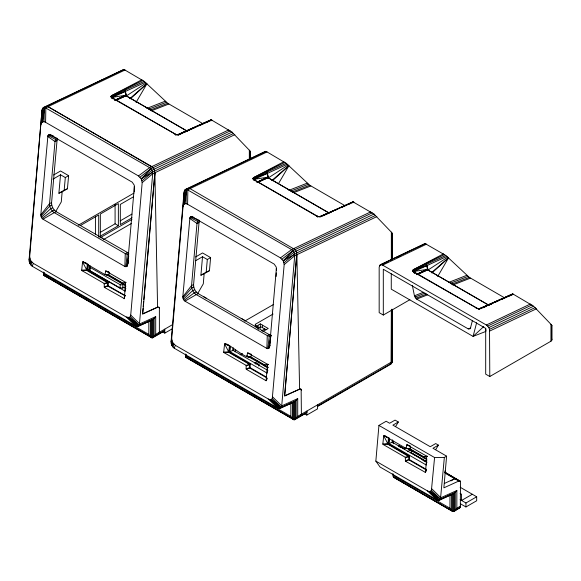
<?xml version="1.0" encoding="UTF-8"?>
<svg xmlns="http://www.w3.org/2000/svg" width="581" height="581" viewBox="0 0 581 581"><rect width="100%" height="100%" fill="white"/><g stroke="black" fill="none" stroke-linecap="round" stroke-linejoin="round"><path stroke-width="0.87" d="M164.626 330.85L152.818 337.706L151.699 337.706L44.171 275.626L44.171 274.98L44.454 275.358M153.188 319.31L153.188 337.278L151.329 337.278L151.329 320.276L154.125 318.62L155.701 316.645L155.701 334.402L152.818 337.706L151.699 337.706L150.399 336.53L43.989 275.089L43.989 272.431M151.982 337.764L164.59 330.444M154.125 336.53L154.125 318.62L139.317 325.375L138.452 326.29L135.91 326.108L32.137 266.2L29.805 263.571L29.05 260.041L42.035 109.903L43.299 107.543L123.927 69.444L144.248 81.384L167.72 103.28L203.219 123.869M305.853 413.258L294.828 419.664L293.71 419.664L186.181 357.584L185.622 356.618L185.622 354.003M187.169 357.852L186.181 356.937M113.382 98.748L176.326 134.669L178.795 134.443L211.186 119.802L231.986 132.105L249.329 150.196L250.324 151.503L249.983 151.75M258.291 329.398L258.291 327.778L261.13 326.9L266.054 329.747M295.199 401.26L295.199 419.235L293.332 419.235L293.332 402.226L296.128 400.57L297.712 398.602L297.712 416.352L294.828 419.664L293.71 419.664L292.403 418.48L185.993 357.046L185.993 354.381M293.986 419.714L292.701 418.654M353.386 202.689L352.87 201.803L373.997 214.062L391.34 232.146L392.335 233.453L391.986 233.707M445.126 472.309L460.501 481.584L460.305 507.46L453.964 511.541L452.846 511.541L393.962 477.546L393.214 476.689L392.952 473.566M454.342 493.138L454.342 511.113L452.476 511.113L452.476 494.111L455.272 492.448L456.848 490.48L456.848 508.23L453.964 511.541L452.846 511.541L449.963 508.23L392.952 475.316M453.129 511.6L393.214 476.689M409.874 299.709L383.315 315.04L383.307 269.257L485.694 328.374L485.694 374.149L489.79 376.517L550.948 341.207L550.955 324.3L533.612 306.216L512.805 293.913L478.976 308.874L513.546 294.255M550.955 324.3L551.95 325.607L551.609 325.861M42.035 109.903L29.682 256.729L30.619 260.491L33.393 263.425L126.259 317.037L129.258 317.437L130.267 316.543L130.725 315.062L142.178 182.63L141.241 178.868L138.467 175.934L45.594 122.322L45.841 107.725L125.046 69.989M267.057 151.939L265.386 151.358L185.303 189.493L184.438 190.415L171.693 338.679L172.622 342.441L175.404 345.383L268.269 398.994L269.86 399.568L271.269 399.387L272.278 398.493L284.182 264.58L283.252 260.825L280.47 257.884L187.605 204.272L187.852 189.682L267.057 151.939L286.251 163.341L309.731 185.237L345.223 205.827M134.247 191.824L134.298 185.266L132.243 182.187L50.307 134.886L49.37 134.581L47.94 135.409L40.815 214.912L41.338 217.374L42.965 219.197L124.886 266.497L126.658 266.628L127.261 265.989L128.118 262.423M276.178 276.454L276.273 272.888M276.345 270.216L276.309 267.216L274.247 264.144L192.311 216.844L191.374 216.539L189.943 217.359L182.819 296.869L183.349 299.324L184.969 301.154L266.897 348.447L268.669 348.578L269.933 345.23M146.121 83.061L126.389 95.923L125.808 95.604L115.655 100.215L126.019 95.836L126.411 96.134L124.995 90.178L144.248 81.384M124.886 266.497L125.256 253.628L54.062 212.523C51.135 210.569 49.458 207.068 49.552 203.575L54.999 141.539L55.58 139.425L56.844 138.082M257.703 182.216L268.03 177.793L268.415 178.084L266.999 172.136L286.251 163.341M266.897 348.447L267.26 335.586L196.066 294.48C193.139 292.519 191.461 289.018 191.563 285.525L197.003 223.489L197.591 221.376L198.855 220.032M417.318 274.37L427.645 269.947L428.03 270.238L426.614 264.29L445.867 255.495L469.346 277.391L504.845 297.98M45.594 122.322L44.003 121.749L44.497 107.282L123.927 69.444M187.605 204.272L186.014 203.699L186.501 189.239L265.938 151.394M392.131 361.426L391.986 359.683L392.102 362.297L390.33 364.483L317.582 406.482M41.135 124.298L41.592 122.816L42.595 121.923L43.299 107.543L44.497 107.282L149.615 167.633L151.946 170.262L152.701 173.792L139.317 325.375L129.258 317.437L137.254 326.551L127.856 317.611M183.146 206.255L183.596 204.773L184.605 203.873L185.303 189.493L186.501 189.239L291.618 249.59L293.95 252.212L294.705 255.749L281.72 405.879L280.456 408.247L277.914 408.058L174.147 348.15L171.809 345.528L171.054 341.991L184.039 191.861M41.592 122.816L42.435 108.458L44.664 107.441M183.596 204.773L184.438 190.415L185.927 189.733M86.627 263.382L83.003 261.915L104.892 274.552L105.836 270.978L125.525 282.344L124.392 298.627L104.377 287.399L104.13 283.434L82.074 270.695L81.689 270.18L82.582 261.973L85.48 262.568M104.377 287.399L108.059 285.685L108.277 281.465M109.213 272.191L108.807 275.263L104.892 274.552M246.141 368.884L246.133 365.384L224.084 352.652L223.692 352.13L224.593 343.923L229.357 345.63L228.87 352.435L249.481 364.338L249.757 368.042L267.02 378.013L266.113 380.737L246.388 369.349L246.141 368.884L250.062 367.635L266.621 377.192M246.388 369.349L250.062 367.635L250.28 363.415M251.217 354.141C252.619 365.754 227.512 341.751 225.014 343.865M387.048 436.919L384.15 435.75L406.046 448.387L406.983 444.806L426.672 456.179L425.539 472.462L405.523 461.227L405.277 457.262L383.22 444.53L382.835 444.007L383.729 435.801L385.799 436.186M405.523 461.227L409.206 459.513L409.423 455.293M87.673 264.261L87.143 269.264L125.155 291.212L125.627 285.779L122.598 284.036L122.656 283.354L126.033 282.497M264.602 365.986L264.66 365.304L268.037 364.447M388.82 438.096L388.29 443.092L426.301 465.04L426.774 459.615L423.745 457.864L423.803 457.189L427.18 456.332M53.605 174.997L60.547 170.988L68.616 175.651L67.432 188.752L62.16 191.752L61.281 201.905L55.515 211.883M88.45 264.319L87.985 269.744L90.273 268.705M230.308 130.856L153.094 167.677L154.176 169.245L154.931 172.775L142.723 314.016L158.09 307.022L159.179 307.356M195.615 256.947L202.551 252.946L210.62 257.601L209.443 270.702L204.163 273.702L203.285 283.855L197.525 293.841M230.461 346.269L229.989 351.701L233.046 350.307L267.899 370.431M233.046 350.307L233.242 347.983M249.271 353.364L247.491 353.081L246.903 356.509M266.113 380.737L267.536 364.294L247.84 352.928M375.587 215.398L296.768 252.96L284.726 395.966L299.636 389.168M453.964 511.541L453.405 511.222L453.405 493.828L439.599 500.125L437.057 499.936L380.047 467.03L375.849 461.111L378.935 425.415L386.154 421.247L389.619 423.251L395.065 420.099L398.341 421.995L395.559 426.563M389.597 438.154L389.132 443.579L392.182 442.185L427.035 462.309M392.182 442.185L392.386 439.861M393.177 443.746L393.41 441.037M375.849 461.111L427.405 490.872L429.003 491.446L430.405 491.272L431.414 490.371L434.581 457.537L378.935 425.415M398.341 421.995L392.894 425.139L430.252 446.709L435.706 443.564L438.423 445.133L432.968 448.271L446.607 456.15L444.349 457.45L440.463 499.202L439.599 500.125L430.405 491.272L440.463 499.202L455.272 492.448L455.272 510.365L460.305 507.46M446.607 456.15L443.869 487.844L458.779 481.046L460.036 480.923M128.597 253.142L56.088 211.6C53.161 209.639 51.484 206.139 51.578 202.646L57.025 140.609L57.606 138.503L55.58 139.425L47.94 135.409M62.16 191.752L58.899 193.241L60.526 174.787L65.319 177.554L68.616 175.651M89.743 270.506L90.019 265.953L89.743 270.506L119.955 287.915L122.635 288.082L125.845 286.629M119.955 287.915L120.231 284.741L90.026 267.333M122.635 288.082L122.911 284.908L120.231 284.741M134.385 186.479L127.537 264.98L128.125 260.52M142.636 313.021L143.028 308.526M143.187 306.732L143.66 301.336M143.812 299.535L154.887 172.753L234.84 134.669M269.293 334.656L267.26 335.586L269.235 336.239L271.262 335.31L269.293 334.656L198.092 293.55C195.165 291.597 193.495 288.096 193.589 284.603L199.029 222.567L199.617 220.453L197.591 221.376L189.943 217.359M204.163 273.702L200.91 275.191L202.529 256.737L207.323 259.504L210.62 257.601M232.981 350.728L233.206 348.106M235.145 351.941L235.378 349.326M267.565 368.514L267.166 373.162L229.146 351.214L229.677 346.218M276.389 268.429L269.548 346.937L270.485 339.798M285.431 385.987L284.567 395.879L299.6 389.147L300.9 389.045M285.583 384.186L296.891 254.703L376.851 216.626M58.899 193.241L64.171 190.234L65.319 177.554M87.847 264.166L87.31 270.267L108.204 282.33L107.775 282.824L107.746 286.084L125.3 295.896M200.91 275.191L206.182 272.191L207.323 259.504M388.994 438.001L388.457 444.102L409.351 456.165L408.922 456.659L408.893 459.92L426.163 469.891L425.256 472.614M108.335 282.598L107.775 282.824L86.859 270.477L87.346 263.68M409.482 456.434L408.922 456.659L388.006 444.312L388.493 437.508M246.388 365.841L250.208 364.287L229.313 352.224L229.735 346.973M125.83 266.802L127.224 254.282L128.583 253.665M267.834 348.76L269.235 336.239L270.986 335.862M44.003 121.749L42.595 121.923L44.497 107.282M186.014 203.699L184.605 203.873L186.501 189.239M128.357 258.734L128.713 256.054M270.833 337.118L271.066 335.331M389.945 364.091L391.02 363.888L391.616 362.021M126.658 266.628L128.67 255.604M268.669 348.578L270.521 338.411M445.867 255.495L425.009 243.512L380.177 264.885L379.168 267.144L379.175 312.651L383.315 315.04M29.05 260.041L29.682 256.729M157.255 334.678L158.41 334.482L159.376 332.238L159.376 308.235M171.054 341.991L171.693 338.679M299.259 416.635L300.413 416.439L301.386 414.188L301.147 389.292M301.161 415.575L301.423 414.209M392.335 309.484L392.335 361.077L391.463 363.038M29.849 258.567L29.173 261.784L30.619 260.491L30.844 265.118L31.861 262.191M171.86 340.524L171.184 343.741L172.622 342.441L172.855 347.075L173.864 344.148M127.261 265.989L128.19 261.791M269.264 347.939L269.824 345.426M175.782 135.402L175.992 134.574L110.971 96.94L110.884 96.395L111.893 95.473L141.917 79.728M317.792 217.352L317.996 216.531L253.672 179.471L253.134 178.106L253.904 177.423L283.92 161.678M472.426 320.501L470.443 328.127L469.971 328.882L468.221 328.89L416.65 299.113L414.435 295.794L412.357 285.409M476.623 322.76L473.079 336.406L391.267 289.171L391.267 273.782M29.805 263.571L30.619 260.491M171.809 345.528L172.622 342.441M124.102 298.787L124.559 297.421M266.396 380.584L267.078 378.536M425.764 471.779L426.222 470.414M43.8 274.123L44.171 275.626L45.848 276.164M114.769 100.281L125.975 95.139L126.389 95.923L126.106 95.596L115.866 100.448M257.659 182.173L267.986 177.089L268.284 177.997L267.812 177.561L256.773 182.231L267.986 177.089M416.497 274.682L427.601 269.243L428.015 270.027L427.434 269.715L417.18 274.05M32.137 266.2L33.393 263.425M174.147 348.15L175.404 345.383M258.756 366.037L259.38 364.694L255.967 362.726L254.42 362.965M392.335 361.077L391.732 363.06L390.33 364.483M550.948 341.207L551.95 340.067L551.95 325.607M136.056 102.423L146.913 83.802L130.413 98.777M278.51 183.596L288.917 165.759L272.424 180.727M437.675 276.527L448.532 257.913L432.039 272.881M478.686 309.571L479.456 308.765M435.634 449.694L438.423 445.133M40.815 214.912L49.552 203.575L51.578 202.646M191.585 128.626L191.033 129.345L195.833 127.166M182.819 296.869L191.563 285.525L193.589 284.603M333.036 211.295L333.596 210.576M492.652 303.449L493.211 302.73M443.535 253.832L413.519 269.577L412.51 270.499L412.597 271.044L413.73 272.075L414.275 271.385L446.949 256.424M175.992 134.574L178.214 135.126L178.795 134.443L211.186 119.802L177.35 134.77M317.996 216.531L320.806 216.393L353.19 201.76L320.806 216.393L320.218 217.076L316.514 215.994L254.362 180.045L252.975 178.89L253.134 178.106M158.366 334.46L159.114 333.603M40.902 216.132L49.734 206.081L51.76 205.151M182.906 298.082L191.737 288.031L193.771 287.108M125.017 296.056L125.365 295.678L108.059 285.685L104.13 286.934M233.584 133.448L152.578 172.049L141.241 178.868L150.9 168.715L153.137 167.691L48.078 106.708L45.529 106.519M373.997 214.062L296.136 251.174L296.818 252.982L283.252 260.825L292.911 250.665L372.312 212.806M406.046 448.387L409.954 449.098L410.549 445.896M41.338 217.374L50.656 208.688L52.682 207.766M183.349 299.324L192.66 290.638L194.693 289.716M483.748 326.566L473.079 336.406L485.709 331.482M129.759 98.676L146.826 83.722M271.763 180.626L288.83 165.672M431.385 272.779L448.445 257.826M142.178 182.63L152.701 173.792L154.931 172.775M284.182 264.58L294.705 255.749L296.942 254.725M142.011 180.785L152.578 172.049M284.015 262.743L294.582 253.999M111.131 96.156L112.148 98.661L112.598 98.298L110.971 96.94M413.766 272.765L414.217 272.402L477.952 308.78L412.597 271.044M141.241 178.868L151.946 170.262L231.986 132.105M283.252 260.825L293.95 252.212L296.187 251.195L295.097 249.627L190.081 188.665L187.54 188.476M139.999 177.161L150.9 168.715M282.003 259.119L292.911 250.665M138.467 175.934L149.615 167.633L151.844 166.616L48.078 106.708M280.47 257.884L291.618 249.59L293.855 248.566M42.064 218.449L52.181 210.954L54.207 210.024M184.068 300.406L194.185 292.904L196.211 291.982M257.87 182.405L268.11 177.546L268.393 177.873L288.132 165.011M417.485 274.559L427.732 269.7L428.015 270.027L447.748 257.165M42.965 219.197L56.088 211.6M184.969 301.154L198.092 293.55M52.994 179.13L60.526 174.787M78.203 225.283L133.993 193.074M80.679 225.37L98.697 214.963L98.697 237.055M133.637 196.712L120.325 204.403L120.325 224.571L132.076 217.788M100.193 232.415L115.082 223.816L118.364 225.704L118.364 203.611L100.339 214.019L100.339 236.111L118.364 225.704M120.18 220.874L131.931 214.091M100.019 237.811L131.967 219.371M103.265 239.721L131.277 223.547M151.329 337.278L43.8 275.198L45.042 274.486L148.816 334.402L150.399 336.53L150.399 320.559L151.329 320.276M195.753 260.651L202.529 256.737M155.701 334.402L172.673 324.561M151.699 337.706L152.818 337.706M162.433 331.766L164.786 333.124L172.463 328.693M244.666 321.14L273.673 304.393M186.457 357.635L185.804 357.155L187.046 356.436L290.827 416.352L292.403 418.48L292.403 402.51L279.265 408.501L269.86 399.568M273.055 314.052L255.299 324.307L255.299 326.958M262.823 331.598L268.226 328.476L260.332 323.915L258.029 325.251L258.029 328.781M261.733 330.727L264.842 328.933M240.12 354.846L242.473 353.488M297.712 416.352L391.986 361.731L391.986 309.114M293.71 419.664L294.828 419.664M307.378 411.944L296.128 418.48L296.128 400.57L281.32 407.325L271.269 399.387L279.265 408.501L283.114 406.395M317.546 406.075L391.078 363.626L391.34 309.855M304.444 413.723L306.797 415.081L317.546 408.871L317.546 404.899M403.773 448.757L405.32 447.864M407.68 451.553L410.527 449.905M450.979 480.894L454.749 478.722L444.545 483.37M472.317 494.257L461.568 500.466L461.568 494.257L460.116 493.414M456.848 508.23L460.566 506.087M460.116 499.624L465.94 502.986L476.681 496.784L476.681 500.757L465.94 506.959L460.472 503.8M452.846 511.541L453.405 511.222L452.476 510.793M441.487 498.694L438.401 500.379L429.003 491.446M142.999 80.439L111.893 95.473L112.867 98.741M285.01 162.389L253.904 177.423L254.877 180.698M444.625 254.543L413.519 269.577L414.602 273.586M89.358 86.148L90.985 85.371M101.544 80.338L103.171 79.561M151.801 166.594L228.791 129.883M187.489 189.007L189.108 188.237M199.675 183.204L201.302 182.427M211.862 177.394L213.488 176.617M249.242 159.579L252.488 158.032M261.428 153.769L264.682 152.222M370.794 211.833L293.804 248.545L295.097 249.627M380.177 264.885L425.553 243.548M379.429 265.757L381.063 264.98M382.697 264.202L388.406 261.479M397.375 257.209L400.636 255.647M381.296 264.66L382.61 265.118L426.672 244.093M382.61 265.118L486.348 325.004L530.417 303.986M486.348 325.004L487.662 326.072L531.927 304.96M487.662 326.072L488.781 327.59L533.612 306.216M489.79 376.517L489.529 329.318L535.203 307.552M489.79 331.01L536.466 308.78M87.31 270.267L82.074 270.695M229.313 352.224L224.084 352.652M388.457 444.102L383.22 444.53M145.323 82.32L112.656 97.274L112.148 98.661M287.326 164.27L254.66 179.231L254.151 180.611L252.975 178.89M124.995 90.178L111.508 96.62L110.884 96.395M57.025 140.609L54.999 141.539L47.657 136.412M266.999 172.136L253.512 178.57L252.888 178.345M127.29 252.706L125.256 253.628L127.224 254.282L128.975 253.912M199.029 222.567L197.003 223.489L189.667 218.362M139.716 325.425L150.399 320.559M426.614 264.29L413.861 270.121L413.127 270.724L413.251 271.523L414.217 272.402L413.251 271.523M450.725 494.765L438.401 500.379L430.405 491.272M114.755 100.237L125.975 95.139M64.171 190.234L67.432 188.752M206.182 272.191L209.443 270.702M155.701 316.645L139.716 323.929L130.725 315.062M427.601 269.243L417.158 273.992M297.712 398.602L281.72 405.879L272.729 397.012M456.848 490.48L440.863 497.757L431.872 488.89M199.036 125.714L202.239 124.261M205.442 122.809L208.644 121.356M335.44 210.206L337.844 209.116M341.846 207.301L344.25 206.211M348.251 204.396L350.655 203.306M495.854 301.997L498.258 300.907M502.26 299.092L504.664 298.002M508.665 296.187L511.069 295.097M178.214 135.126L183.022 132.955M184.62 132.236L189.428 130.064M322.622 215.994L327.43 213.823M483.043 307.785L485.447 306.703M489.449 304.894L491.853 303.812M142.556 313.922L157.967 306.95M211.927 120.144L178.599 134.494M319.354 216.72L353.931 202.101M398.326 446.143L399.59 446.019L404.296 448.743M399.358 446.745L399.815 446.549M178.795 134.443L190.212 129.686M320.806 216.393L331.41 211.978L329.035 213.104L267.812 177.561M487.764 305.49L480.422 308.547L512.805 293.913L480.218 308.605M489.391 304.814L491.838 303.79M249.779 364.774L250.338 364.548M146.782 108.407L165.2 101.203M288.786 190.357L307.204 183.16M414.435 295.794L423.44 292.279M448.409 282.511L466.826 275.314M148.7 109.17L166.406 102.263M150.123 110.15L167.72 103.28M151.183 110.906L168.839 104.021M290.703 191.127L308.417 184.221M292.134 192.1L309.731 185.237M294.03 192.536L310.842 185.978M414.907 297.087L425.023 293.144M450.319 283.281L468.032 276.374M415.72 298.314L426.614 294.066M451.749 284.254L469.346 277.391M416.65 299.113L427.58 294.85M452.802 285.017L470.457 278.132M468.221 328.89L470.741 327.902M405.277 460.769L409.206 459.513L426.512 469.506M267.761 364.781L268.458 364.519M426.904 456.659L427.601 456.397M125.91 282.228L123.063 283.252L108.967 275.111L105.197 274.472L108.807 275.263M267.921 364.185L265.074 365.202L250.977 357.068L247.201 356.422L250.818 357.221M427.057 456.063L424.21 457.08L410.113 448.946L406.344 448.3L409.954 449.098M126.389 95.923L125.38 91.435L112.235 96.018L111.516 95.763M268.393 177.873L267.383 173.392L254.246 177.968L253.527 177.721M428.015 270.027L426.999 265.546L413.861 270.121L413.142 269.875M104.13 283.434L108.204 282.33M104.384 283.884L107.775 282.824M246.133 365.384L250.208 364.287M405.277 457.262L409.351 456.165M405.531 457.719L408.922 456.659M81.689 270.18L87.085 269.831M223.692 352.13L229.088 351.781M382.835 444.007L388.231 443.659M452.476 494.111L451.546 494.387L451.546 510.365M320.603 216.452L321.206 216.277M458.438 508.535L459.556 508.317M300.057 388.958L300.406 388.856M434.581 457.537L444.349 457.45M255.299 325.186L256.715 326.006L258.029 326.006M105.481 271.124L108.465 271.981M247.491 353.081L250.469 353.931M406.627 444.959L409.612 445.809M105.836 270.978L108.691 271.843M406.983 444.806L409.126 445.46M50.307 134.886L52.007 135.467M49.37 134.581L53.561 136.005M191.374 216.539L193.894 217.388M86.554 263.389L82.582 261.973L86.7 269.947M229.357 345.63L224.593 343.923L228.711 351.897M386.91 436.941L383.729 435.801L387.847 443.775M412.51 270.499L414.275 271.385L427.304 269.381L426.999 265.546M48.535 134.763L56.016 137.748M190.546 216.72L198.019 219.705M174.271 133.833L176.326 134.669M316.275 215.791L318.33 216.626M151.329 336.958L152.258 337.387L152.258 319.993L138.452 326.29L129.258 317.437M293.332 418.908L294.269 419.344L294.269 401.95L280.456 408.247L271.269 399.387M479.833 309.23L475.89 307.945M126.28 95.88L186.98 130.928M268.291 177.837L328.991 212.878M427.906 269.991L488.606 305.032M186.995 131.11L125.808 95.604M489.238 305.504L427.434 269.715M99.235 236.431L102.51 238.326M203.394 296.542L206.669 298.438M241.238 318.388L244.521 320.276M108.8 275.35L107.253 274.457L125.721 285.126M268.495 367.526L249.264 356.414L250.803 357.308M409.946 449.186L426.868 458.961M246.751 355.681L267.638 367.737M407.448 448.459L423.745 457.864M106.301 274.624L122.598 284.036M411.363 452.824L426.28 461.43M399.212 445.91L404.579 449.004M410.861 452.628L426.657 461.75M444.625 472.121L460.326 481.191M445.017 472.643L460.501 481.584M123.564 287.137L125.888 288.474M422.895 460.326L424.45 461.227M458.779 481.046L445.14 473.174L445.14 470.712M460.152 487.234L476.681 496.784M150.697 336.704L152.258 337.605M186.181 357.584L185.622 356.618L185.804 357.155L293.332 419.235M393.591 477.117L452.476 511.113M254.362 180.045L253.512 178.57L254.66 179.231L267.688 177.227L267.383 173.392M112.358 98.095L111.508 96.62L112.656 97.274L125.678 95.269L125.38 91.435M399.59 446.019L400.113 447.181M427.405 490.872L437.057 499.936M268.269 398.994L277.914 408.058M126.259 317.037L135.91 326.108M431.414 490.371L440.463 499.202M272.278 398.493L281.32 407.325M130.267 316.543L139.317 325.375M412.757 270.259L413.73 272.075M211.048 120.267L211.375 120.732M44.171 275.626L43.611 274.66L43.611 272.053M551.609 338.825L551.95 339.435M159.136 307.334L159.419 308.25M512.486 293.957L512.674 294.371M488.781 327.59L489.529 329.318M265.386 151.358L265.488 151.837M123.383 69.4L123.484 69.88M301.321 389.684L301.386 390.185M485.694 328.374L485.992 331.061M296.891 254.703L299.6 389.147M154.887 172.753L157.589 307.196M184.438 190.415L184.605 203.873M42.435 108.458L42.595 121.923M551.609 325.062L551.609 340.691M465.94 502.986L465.94 506.959M449.963 494.939L449.963 508.23M411.239 450.319L411.239 453.594M392.335 233.453L392.335 259.707M391.986 232.908L391.986 259.213M391.34 232.146L391.34 260.157M306.797 411.108L306.797 415.081M290.827 403.061L290.827 416.352M262.438 325.128L262.438 327.655M260.332 323.915L260.332 328.338M256.715 326.006L256.715 327.771M255.967 362.726L255.967 364.302M250.324 151.503L250.324 159.012M249.983 150.951L249.983 159.121M249.329 150.196L249.329 159.23M185.804 354.468L185.804 357.155M164.786 329.151L164.786 333.124M148.816 321.111L148.816 334.402M115.082 204.374L115.082 223.816M95.422 216.611L95.422 234.281M43.8 272.329L43.8 275.198"/></g></svg>
